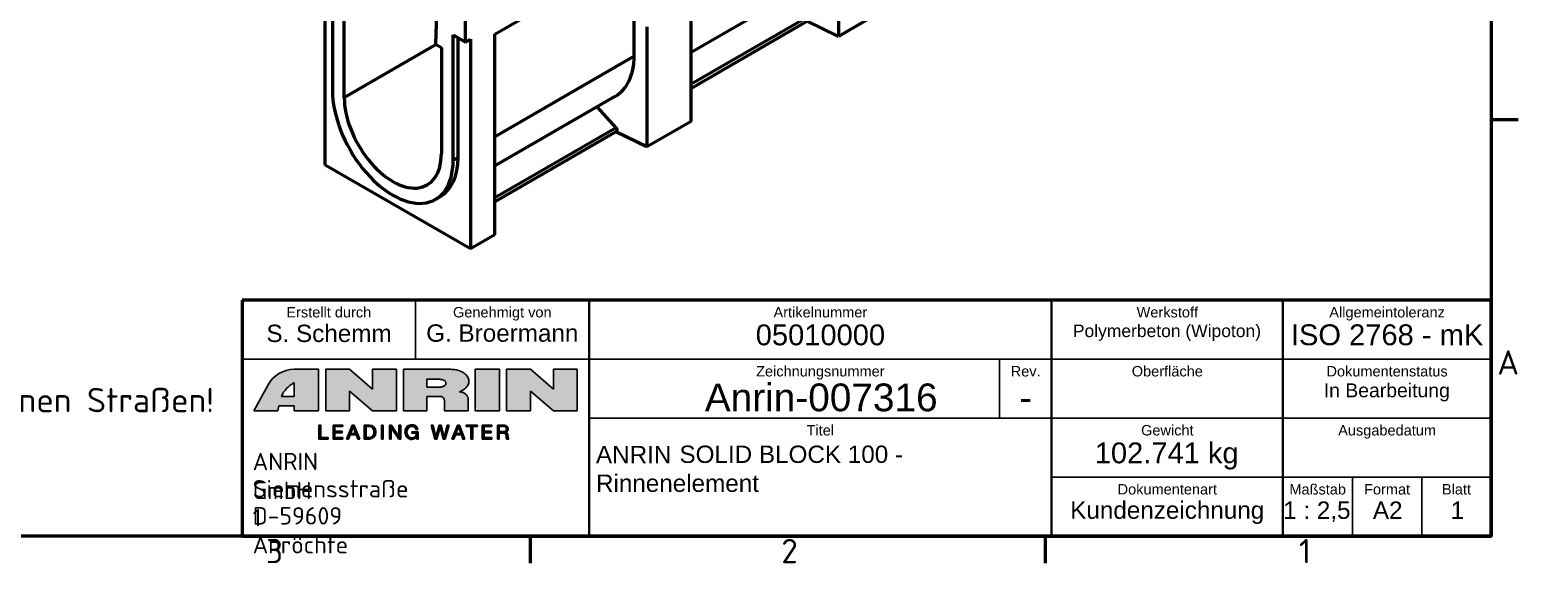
# Model space of a CAD drawing. Header units: millimetres. Extents: x 0 to 1485, y 0 to 1050.
# Drawn here: x 934 to 1470, y 15 to 207 of the extents above; entities that cross this region are included whole.
import ezdxf
from ezdxf.enums import TextEntityAlignment as Align

# ---------------------------------------------------------------- set-up
doc = ezdxf.new("R2010")
doc.units = ezdxf.units.MM
doc.header["$LTSCALE"] = 2.5
doc.layers.get('0').update_dxf_attribs({"lineweight": 50})
for name, color, linetype, lineweight in [('Rahmen (ISO)', 7, 'Continuous', 50), ('Schraffur (ISO)', 7, 'Continuous', 50), ('Sichtbar (ISO)', 7, 'Continuous', 50), ('Sichtbar schmal (ISO)', 7, 'Continuous', 50), ('Skizziergeometrie (ISO)', 7, 'Continuous', 50), ('Symbol (ISO)', 7, 'Continuous', 50), ('Symbole(DIN)', 7, 'Continuous', 50), ('Titel (ISO)', 7, 'Continuous', 50)]:
    doc.layers.add(name, color=color, linetype=linetype, lineweight=lineweight)
doc.styles.add('Aktuell-DIN', font='arial.ttf')
doc.styles.add('Notiztext (DIN)', font='isocpeur.ttf')
doc.styles.add('Textstil36', font='arial.ttf')
doc.styles.add('Textstil50', font='arial.ttf')
doc.styles.add('Textstil53', font='arial.ttf')
doc.styles.add('Textstil60', font='arial.ttf')
doc.styles.add('Textstil94', font='arial.ttf')
doc.styles.add('TXT 3_5', font='isocpeur.ttf')
doc.styles.add('TXT 5_0', font='isocpeur.ttf')

# ---------------------------------------------------------------- blocks, each defined once
blk = doc.blocks.new('Ränder Standardrahmen')
at = {"layer": 'Rahmen (ISO)'}
for p, q in [((584.0000152587891, 70), (587.9000091552734, 70)), ((445.4999923706055, 10), (445.4999923706055, 6.100000143051147)), ((519.7499847412109, 10), (519.7499847412109, 6.100000143051147))]:
    blk.add_line(p, q, dxfattribs=at)
at = {"layer": 'Rahmen (ISO)', "flags": 128}
blk.add_lwpolyline([(10, 10), (10, 410), (584.0000152587891, 410), (584.0000152587891, 10), (10, 10)], dxfattribs=at)
at = {"layer": 'Rahmen (ISO)', "char_height": 3.499999940395355, "attachment_point": 7, "style": 'Notiztext (DIN)'}
for s, insert in [('A', (584.8777254474171, 33.25000002980232)), ('3', (407.4533748340615, 6.100000059604644)), ('2', (481.7033748340615, 6.100000059604644)), ('1', (556.299600776777, 6.100000059604644))]:
    blk.add_mtext(s, dxfattribs=dict(at, insert=insert))
blk = doc.blocks.new('Schriftfelder Kundenzeichnung DE')
at = {"layer": 'Schraffur (ISO)'}
h = blk.add_hatch(color=256, dxfattribs=at)
edge = h.paths.add_edge_path(flags=0)
edge.add_line((108.683909823923, 225.3408427413095), (110.516742063923, 225.3408427413095))
edge.add_line((110.5167420639229, 225.3408427413095), (110.5167420639229, 227.2962102213095))
edge.add_arc((111.2257004586354, 225.8655982654567), 1.59664416, 116.3613146929463, 117.7482226645101)
edge.add_arc((112.3362595360138, 223.7546137413095), 3.981931800000001, 117.7482226645103, 156.5245153357833)
edge = h.paths.add_edge_path()
edge.add_arc((110.5045526805172, 224.9907311013095), 4.26078048, 90, 151.5119102653221)
edge.add_line((106.7596833415043, 227.0230214182844), (104.712935583923, 223.2515115813095))
edge.add_line((104.712935583923, 223.2515115813095), (108.171648543923, 223.2515115813095))
edge.add_line((108.171648543923, 223.2515115813095), (108.2998586025441, 223.9915139013095))
edge.add_line((108.2998586025441, 223.9915139013095), (110.5167420639229, 223.9915139013095))
edge.add_line((110.5167420639229, 223.9915139013095), (110.5167420639229, 223.2515115813095))
edge.add_line((110.5167420639229, 223.2515115813095), (114.045733623923, 223.2515115813095))
edge.add_line((114.045733623923, 223.2515115813095), (114.045733623923, 229.2515115813095))
edge.add_line((114.045733623923, 229.2515115813095), (110.5045526805172, 229.2515115813095))
for points in [[(125.252607783923, 223.2515115813095), (121.817400063923, 223.2515115813095), (118.505964063923, 226.1045144613095), (118.505964063923, 223.2515115813095), (115.070756343923, 223.2515115813095), (115.070756343923, 229.2515115813095), (118.505964063923, 229.2515115813095), (121.817400063923, 226.3985087013095), (121.817400063923, 229.2515115813095), (125.252607783923, 229.2515115813095)], [(140.097968583923, 223.2515115813095), (136.625119383923, 223.2515115813095), (136.625119383923, 229.2515115813095), (140.097968583923, 229.2515115813095)], [(147.869635023923, 229.2515115813095), (151.304842743923, 229.2515115813095), (151.304842743923, 223.2515115813095), (147.869635023923, 223.2515115813095), (144.558199023923, 226.1045144613095), (144.558199023923, 223.2515115813095), (141.122991303923, 223.2515115813095), (141.122991303923, 229.2515115813095), (144.558199023923, 229.2515115813095), (147.869635023923, 226.3985087013095)], [(114.092750823923, 221.2198260213095), (114.092750823923, 219.1891757013095), (115.437950823923, 219.1891757013095), (115.437950823923, 219.4171757013095), (114.362750823923, 219.4171757013095), (114.362750823923, 221.2198260213095)], [(117.539431743923, 220.9918260213095), (117.539431743923, 221.2198260213095), (116.127950823923, 221.2198260213095), (116.127950823923, 219.1891757013095), (117.539431743923, 219.1891757013095), (117.539431743923, 219.4171757013095), (116.399148063923, 219.4171757013095), (116.399148063923, 220.0905008613095), (117.454217463923, 220.0905008613095), (117.454217463923, 220.3185008613095), (116.399148063923, 220.3185008613095), (116.399148063923, 220.9918260213095)], [(123.086601303923, 221.2198260213095), (123.086601303923, 219.1891757013095), (123.356828463923, 219.1891757013095), (123.356828463923, 221.2198260213095)], [(124.262986023923, 221.2198260213095), (124.262986023923, 219.1891757013095), (124.518913143923, 219.1891757013095), (124.518913143923, 220.8277610613095), (125.589754863923, 219.1891757013095), (125.881309503923, 219.1891757013095), (125.881309503923, 221.2198260213095), (125.625382383923, 221.2198260213095), (125.625382383923, 219.5812406613095), (124.5545406639229, 221.2198260213095)], [(132.561861423923, 221.2198260213095), (132.155045343923, 219.5180909013095), (131.699562243923, 221.2198260213095), (131.4071755239229, 221.2198260213095), (130.951692423923, 219.5180909013095), (130.544876343923, 221.2198260213095), (130.268875503923, 221.2198260213095), (130.805499063923, 219.1891757013095), (131.097885783923, 219.1891757013095), (131.553368883923, 220.8909108213095), (132.008851983923, 219.1891757013095), (132.301238703923, 219.1891757013095), (132.837862263923, 221.2198260213095)], [(135.977502663923, 219.1891757013095), (136.247237223923, 219.1891757013095), (136.247237223923, 220.9918260213095), (136.924449183923, 220.9918260213095), (136.924449183923, 221.2198260213095), (135.300290703923, 221.2198260213095), (135.300290703923, 220.9918260213095), (135.977502663923, 220.9918260213095)], [(139.015114863923, 219.1891757013095), (139.015114863923, 219.4171757013095), (137.874831183923, 219.4171757013095), (137.874831183923, 220.0905008613095), (138.929900583923, 220.0905008613095), (138.929900583923, 220.3185008613095), (137.874831183923, 220.3185008613095), (137.874831183923, 220.9918260213095), (139.015114863923, 220.9918260213095), (139.015114863923, 221.2198260213095), (137.603633943923, 221.2198260213095), (137.603633943923, 219.1891757013095)]]:
    blk.add_hatch(color=256, dxfattribs=at).paths.add_polyline_path(points)
h = blk.add_hatch(color=256, dxfattribs=at)
edge = h.paths.add_edge_path(flags=0)
edge.add_line((129.642346503923, 227.8052701413094), (129.642346503923, 226.6901711013095))
edge.add_line((129.642346503923, 226.6901711013095), (131.480023983923, 226.6901711013095))
edge.add_spline(control_points=[(131.480023983923, 226.6901711013095), (131.5318805497063, 226.6916958227884), (131.6305581805931, 226.6945972085825), (131.7834079712094, 226.7187347864066), (131.9456075507691, 226.7621980947508), (132.1091953016572, 226.8344387768472), (132.2411939532879, 226.9285784099501), (132.3403721803921, 227.0402636060593), (132.396135090417, 227.1601969955236), (132.4018507240181, 227.2893400885062), (132.3685830476563, 227.4029543419422), (132.2920363050484, 227.5186120536297), (132.1869485253285, 227.6088157974424), (132.0663152088053, 227.6797835189072), (131.9581459113344, 227.7259415766284), (131.8527252149688, 227.7585600237585), (131.7479852451018, 227.7823689967755), (131.6253257673098, 227.8010784926916), (131.5313444046484, 227.8037896558978), (131.480023983923, 227.8052701413094)], knot_values=[-0.2348443077656115, -0.2348443077656115, -0.2348443077656115, -0.2348443077656115, -0.2192949338551818, -0.2052554725607108, -0.1885299087278163, -0.1690334631389931, -0.1519110800315538, -0.1403572958252844, -0.1244643519458432, -0.1133909403395071, -0.1022811609910772, -0.08951621207976893, -0.07231263734836829, -0.06124997503032472, -0.04759695909511757, -0.03714336058679168, -0.02818110863432662, -0.01538886339449367, 0, 0, 0, 0], degree=3, periodic=0)
edge.add_line((131.480023983923, 227.8052701413094), (129.642346503923, 227.8052701413094))
edge = h.paths.add_edge_path()
edge.add_spline(control_points=[(134.3150813439229, 226.0103985813095), (134.4168598895055, 226.0499850707431), (134.6939340057785, 226.1577522972583), (135.1242053294814, 226.422542312788), (135.5393193016908, 226.8579692208423), (135.7441753496952, 227.4401807852996), (135.6188050910975, 228.067237885474), (135.188165090126, 228.5998506058473), (134.5630450770148, 228.975213475255), (133.8338599334821, 229.208407002818), (133.3252697546637, 229.2368130615507), (133.0621032639229, 229.2515115813095)], knot_values=[0, 0, 0, 0, 0.03273779986462733, 0.08912287864097368, 0.1501897263755084, 0.2100176711255166, 0.2664548752384519, 0.3341424044766891, 0.4091241048504136, 0.4826164910825286, 0.5614219785737962, 0.5614219785737962, 0.5614219785737962, 0.5614219785737962], degree=3, periodic=0)
edge.add_line((133.0621032639229, 229.2515115813095), (126.2776305039229, 229.2515115813095))
edge.add_line((126.277630503923, 229.2515115813095), (126.277630503923, 223.2515115813094))
edge.add_line((126.277630503923, 223.2515115813095), (129.640630143923, 223.2515115813095))
edge.add_line((129.640630143923, 223.2515115813095), (129.640630143923, 225.3408427413095))
edge.add_line((129.640630143923, 225.3408427413095), (131.617366023923, 225.3408427413095))
edge.add_spline(control_points=[(131.617366023923, 225.3408427413095), (131.6488713517749, 225.3391210629297), (131.7096549333692, 225.3357994095647), (131.7990697278204, 225.3095878925087), (131.872281801242, 225.2741947818108), (131.9337235729713, 225.2322818866625), (131.9865197590555, 225.1865581139826), (132.0300926899619, 225.1373930018526), (132.0741991413703, 225.0750696916928), (132.1122919188791, 225.0043523735758), (132.1455681176842, 224.9096097331732), (132.1624950295837, 224.8218552984954), (132.1642300527399, 224.7638858272553), (132.164888943923, 224.7418713813095)], knot_values=[0, 0, 0, 0, 0.009437148749291642, 0.01820719669116636, 0.02774254030071362, 0.03371989700886165, 0.04047332671375441, 0.04864753822361823, 0.05335390803231722, 0.0633642127570237, 0.07261690739271422, 0.08340067882478427, 0.09000333732218208, 0.09000333732218208, 0.09000333732218208, 0.09000333732218208], degree=3, periodic=0)
edge.add_line((132.164888943923, 224.7418713813095), (132.164888943923, 223.2515115813094))
edge.add_line((132.164888943923, 223.2515115813095), (135.600096663923, 223.2515115813095))
edge.add_line((135.600096663923, 223.2515115813095), (135.600096663923, 224.8899704613095))
edge.add_spline(control_points=[(135.600096663923, 224.8899704613095), (135.5969135726795, 224.9497369570432), (135.5914782726407, 225.0517914731497), (135.5554397474652, 225.1884953475542), (135.5074912832181, 225.3128218758276), (135.4394430282167, 225.4367425261486), (135.3534139701515, 225.5517938194365), (135.2404039955451, 225.6704034442483), (135.111628615453, 225.7719278015089), (134.9566551882107, 225.8619626514578), (134.8241544066446, 225.9192584722618), (134.7024348326499, 225.9579576020105), (134.5708608940054, 225.9892465075556), (134.4424725479349, 226.0072562669392), (134.346413905029, 226.0096257119596), (134.3150813439229, 226.0103985813095)], knot_values=[0, 0, 0, 0, 0.01790270397454535, 0.03056983295888588, 0.04221164982264758, 0.057826131227419, 0.07280866371495635, 0.08518183669927369, 0.1068974509930123, 0.1217176774808403, 0.1388591343700172, 0.1500828583150381, 0.1599955145979027, 0.1794151422518301, 0.1888157834339211, 0.1888157834339211, 0.1888157834339211, 0.1888157834339211], degree=3, periodic=0)
h = blk.add_hatch(color=256, dxfattribs=at)
h.paths.add_polyline_path([(119.021969763923, 220.9790897013095), (119.375604997844, 220.0260197013095), (118.6683345300019, 220.0260197013095)], flags=0)
h.paths.add_polyline_path([(118.357824783923, 219.1891757013095), (118.079050503923, 219.1891757013095), (118.872720123923, 221.2198260213095), (119.1712194039229, 221.2198260213095), (119.964889023923, 219.1891757013095), (119.686114743923, 219.1891757013095), (119.4591581092633, 219.8008386213095), (118.5847814185826, 219.8008386213095)])
h = blk.add_hatch(color=256, dxfattribs=at)
edge = h.paths.add_edge_path(flags=0)
edge.add_line((122.022680343923, 220.3187820213095), (122.022680343923, 220.0902197013095))
edge.add_arc((121.344585543923, 220.0902197013095), 0.6780948, -90, 0, ccw=False)
edge.add_line((121.344585543923, 219.4121249013095), (120.888736383923, 219.4121249013095))
edge.add_line((120.888736383923, 219.4121249013095), (120.888736383923, 220.9968768213095))
edge.add_line((120.888736383923, 220.9968768213095), (121.344585543923, 220.9968768213095))
edge.add_arc((121.344585543923, 220.3187820213095), 0.6780948, 0, 90, ccw=False)
edge = h.paths.add_edge_path()
edge.add_line((122.292907503923, 220.2777335013095), (122.292907503923, 220.1312682213095))
edge.add_arc((121.350814983923, 220.1312682213095), 0.9420925200000002, -90, 0, ccw=False)
edge.add_line((121.350814983923, 219.1891757013095), (120.618509223923, 219.1891757013095))
edge.add_line((120.618509223923, 219.1891757013095), (120.618509223923, 221.2198260213095))
edge.add_line((120.618509223923, 221.2198260213095), (121.350814983923, 221.2198260213095))
edge.add_arc((121.350814983923, 220.2777335013095), 0.9420925200000002, 0, 90, ccw=False)
h = blk.add_hatch(color=256, dxfattribs=at)
edge = h.paths.add_edge_path()
edge.add_arc((127.4262397882722, 220.3651757013095), 0.9096000000000004, 108.7548966671923, 155.983844719467)
edge.add_arc((127.807688463923, 220.1952149180556), 1.3272, 155.9838447194682, 187.9914345018063)
edge.add_arc((127.5224852712298, 220.1551757013095), 1.039200000000001, 187.991434501805, 233.7769540661515)
edge.add_arc((127.4381004384694, 220.0399757013095), 0.8964000000000004, 233.7769540661532, 284.14111023393)
edge.add_arc((127.4187510198735, 220.1167757013095), 0.9755999999999999, 284.1411102339305, 316.1812399542431)
edge.add_line((128.1226791656291, 219.4412903013095), (128.193566103923, 219.1891757013095))
edge.add_line((128.193566103923, 219.1891757013095), (128.363966103923, 219.1891757013095))
edge.add_line((128.363966103923, 219.1891757013095), (128.363966103923, 220.2576428613095))
edge.add_line((128.363966103923, 220.2576428613095), (127.473759663923, 220.2576428613095))
edge.add_line((127.473759663923, 220.2576428613095), (127.473759663923, 220.0305529413095))
edge.add_line((127.473759663923, 220.0305529413095), (128.1257988137048, 220.0305529413095))
edge.add_arc((127.4694716349456, 220.0207757013095), 0.6564000000000001, -150.37950396507392, 0.8534663380053757, ccw=False)
edge.add_arc((127.7417420887227, 220.1755757013095), 0.9696000000000005, 148.1617581461661, 209.6204960349263, ccw=False)
edge.add_arc((127.5195022183124, 220.3135757013095), 0.708, 78.44410074413952, 148.1617581461653, ccw=False)
edge.add_arc((127.5550797393053, 220.4875757013095), 0.5304000000000002, 11.53554341040342, 78.44410074413878, ccw=False)
edge.add_line((128.074766103923, 220.5936428613095), (128.324366103923, 220.5936428613095))
edge.add_arc((127.6013750059995, 220.5276135320432), 0.7260000000000002, 5.21823285918623, 65.66421573335826)
edge.add_arc((127.4698379533712, 220.2367757013095), 1.045200000000001, 65.66421573336058, 108.7548966671922)
h = blk.add_hatch(color=256, dxfattribs=at)
h.paths.add_polyline_path([(134.535621877844, 220.0260197013095), (134.181986643923, 220.9790897013095), (133.8283514100019, 220.0260197013095)], flags=0)
h.paths.add_polyline_path([(134.032737003923, 221.2198260213095), (133.239067383923, 219.1891757013095), (133.517841663923, 219.1891757013095), (133.7447982985826, 219.8008386213095), (134.6191749892633, 219.8008386213095), (134.846131623923, 219.1891757013095), (135.124905903923, 219.1891757013095), (134.331236283923, 221.2198260213095)])
h = blk.add_hatch(color=256, dxfattribs=at)
edge = h.paths.add_edge_path(flags=0)
edge.add_line((140.771062743923, 220.9968768213095), (140.066121063923, 220.9968768213095))
edge.add_line((140.066121063923, 220.9968768213095), (140.066121063923, 220.2839815413095))
edge.add_line((140.066121063923, 220.2839815413095), (140.633433783923, 220.2839815413095))
edge.add_arc((140.633433783923, 221.1473537013095), 0.86337216, 270, 289.1620101958619)
edge.add_arc((140.824118943923, 220.5986092605525), 0.2824407600000001, 289.1620101958597, 360)
edge.add_line((141.106559703923, 220.5986092605525), (141.106559703923, 220.6613798613095))
edge.add_arc((140.771062743923, 220.6613798613095), 0.3354969600000001, 0, 90)
edge = h.paths.add_edge_path()
edge.add_line((139.796039943923, 221.2198260213095), (139.796039943923, 219.1891757013095))
edge.add_line((139.796039943923, 219.1891757013095), (140.066121063923, 219.1891757013095))
edge.add_line((140.066121063923, 219.1891757013095), (140.066121063923, 220.0568142213095))
edge.add_line((140.066121063923, 220.0568142213095), (140.757378303923, 220.0568142213095))
edge.add_arc((140.757378303923, 219.7724142213095), 0.2844, 12.877147864535516, 90, ccw=False)
edge.add_arc((138.890345279691, 219.3455902219524), 2.199600000000001, 0.34767452326332204, 12.877147864535289, ccw=False)
edge.add_arc((141.422298663923, 219.3609544686387), 0.3323999999999999, 180.3476745232685, 211.1167275824202)
edge.add_line((141.137725623923, 219.1891757013095), (141.4374325839229, 219.1891757013095))
edge.add_arc((141.810972903923, 219.4630769049109), 0.4632000000000002, 190.0760485959375, 216.2510084252529, ccw=False)
edge.add_arc((143.2228554653303, 219.7139626015817), 1.8972, 181.1097201713741, 190.0760485959349, ccw=False)
edge.add_arc((140.454974703923, 219.6603468330855), 0.8712000000000004, 1.10972017137414, 19.97247768533239)
edge.add_arc((140.977159143923, 219.8501224127102), 0.3156000000000001, 19.97247768533407, 85.20143695251477)
edge.add_arc((140.844616383923, 220.6563195945944), 0.5167545600000002, 287.9134775026913, 363.4992817117508)
edge.add_arc((140.7984608387399, 220.6534971813095), 0.5629963200000003, 3.499281711751236, 81.2837322856036)
edge.add_arc((140.7547331892268, 220.3682773413095), 0.8515486800000001, 81.2837322856041, 90)
edge.add_line((140.7547331892268, 221.2198260213095), (139.796039943923, 221.2198260213095))
at = {"layer": 'Skizziergeometrie (ISO)', "color": 7, "lineweight": 25}
for p, q in [((110.5045526805172, 229.2515115813095), (114.045733623923, 229.2515115813095)), ((114.045733623923, 229.2515115813095), (114.045733623923, 223.2515115813095)), ((115.070756343923, 229.2515115813095), (115.070756343923, 223.2515115813095)), ((118.505964063923, 229.2515115813095), (115.070756343923, 229.2515115813095)), ((121.817400063923, 226.3985087013095), (118.505964063923, 229.2515115813095)), ((125.252607783923, 229.2515115813095), (121.817400063923, 229.2515115813095)), ((121.817400063923, 229.2515115813095), (121.817400063923, 226.3985087013095)), ((125.252607783923, 223.2515115813095), (125.252607783923, 229.2515115813095)), ((126.277630503923, 229.2515115813095), (126.277630503923, 223.2515115813095)), ((133.0621032639229, 229.2515115813095), (126.277630503923, 229.2515115813095)), ((129.642346503923, 227.8052701413094), (131.480023983923, 227.8052701413094)), ((129.642346503923, 226.6901711013095), (129.642346503923, 227.8052701413094)), ((140.097968583923, 229.2515115813095), (136.625119383923, 229.2515115813095)), ((136.625119383923, 229.2515115813095), (136.625119383923, 223.2515115813095)), ((140.097968583923, 223.2515115813095), (140.097968583923, 229.2515115813095)), ((144.558199023923, 229.2515115813095), (141.122991303923, 229.2515115813095)), ((141.122991303923, 229.2515115813095), (141.122991303923, 223.2515115813095)), ((147.869635023923, 226.3985087013095), (144.558199023923, 229.2515115813095)), ((147.869635023923, 229.2515115813095), (147.869635023923, 226.3985087013095)), ((151.304842743923, 229.2515115813095), (147.869635023923, 229.2515115813095)), ((151.304842743923, 223.2515115813095), (151.304842743923, 229.2515115813095)), ((106.7596833415043, 227.0230214182844), (104.712935583923, 223.2515115813095)), ((110.5167420639229, 225.3408427413095), (108.683909823923, 225.3408427413095)), ((110.5167420639229, 227.2962102213095), (110.5167420639229, 225.3408427413095)), ((118.505964063923, 226.1045144613095), (121.817400063923, 223.2515115813095)), ((118.505964063923, 223.2515115813095), (118.505964063923, 226.1045144613095)), ((129.640630143923, 223.2515115813095), (129.640630143923, 225.3408427413095)), ((129.640630143923, 225.3408427413095), (131.617366023923, 225.3408427413095)), ((131.480023983923, 226.6901711013095), (129.642346503923, 226.6901711013095)), ((144.558199023923, 223.2515115813095), (144.558199023923, 226.1045144613095)), ((144.558199023923, 226.1045144613095), (147.869635023923, 223.2515115813095)), ((104.712935583923, 223.2515115813095), (108.171648543923, 223.2515115813095)), ((108.2998586025441, 223.9915139013095), (108.171648543923, 223.2515115813095)), ((108.2998586025441, 223.9915139013095), (110.5167420639229, 223.9915139013095)), ((110.5167420639229, 223.9915139013095), (110.5167420639229, 223.2515115813095)), ((110.5167420639229, 223.2515115813095), (114.045733623923, 223.2515115813095)), ((115.070756343923, 223.2515115813095), (118.505964063923, 223.2515115813095)), ((121.817400063923, 223.2515115813095), (125.252607783923, 223.2515115813095)), ((126.277630503923, 223.2515115813095), (129.640630143923, 223.2515115813095)), ((132.164888943923, 224.7418713813095), (132.164888943923, 223.2515115813095)), ((132.164888943923, 223.2515115813095), (135.600096663923, 223.2515115813095)), ((135.600096663923, 223.2515115813095), (135.600096663923, 224.8899704613095)), ((136.625119383923, 223.2515115813095), (140.097968583923, 223.2515115813095)), ((141.122991303923, 223.2515115813095), (144.558199023923, 223.2515115813095)), ((147.869635023923, 223.2515115813095), (151.304842743923, 223.2515115813095)), ((114.362750823923, 221.2198260213095), (114.092750823923, 221.2198260213095)), ((114.092750823923, 221.2198260213095), (114.092750823923, 219.1891757013095)), ((114.362750823923, 219.4171757013095), (114.362750823923, 221.2198260213095)), ((116.127950823923, 221.2198260213095), (116.127950823923, 219.1891757013095)), ((117.539431743923, 221.2198260213095), (116.127950823923, 221.2198260213095)), ((116.399148063923, 220.9918260213095), (117.539431743923, 220.9918260213095)), ((116.399148063923, 220.3185008613095), (116.399148063923, 220.9918260213095)), ((117.539431743923, 220.9918260213095), (117.539431743923, 221.2198260213095)), ((118.872720123923, 221.2198260213095), (118.079050503923, 219.1891757013095)), ((118.6683345300019, 220.0260197013095), (119.021969763923, 220.9790897013095)), ((119.1712194039229, 221.2198260213095), (118.872720123923, 221.2198260213095)), ((119.021969763923, 220.9790897013095), (119.375604997844, 220.0260197013095)), ((119.964889023923, 219.1891757013095), (119.1712194039229, 221.2198260213095)), ((120.618509223923, 221.2198260213095), (121.350814983923, 221.2198260213095)), ((120.618509223923, 221.2198260213095), (120.618509223923, 219.1891757013095)), ((120.888736383923, 220.9968768213095), (121.344585543923, 220.9968768213095)), ((120.888736383923, 219.4121249013095), (120.888736383923, 220.9968768213095)), ((123.086601303923, 221.2198260213095), (123.086601303923, 219.1891757013095)), ((123.356828463923, 221.2198260213095), (123.086601303923, 221.2198260213095)), ((123.356828463923, 219.1891757013095), (123.356828463923, 221.2198260213095)), ((124.262986023923, 221.2198260213095), (124.262986023923, 219.1891757013095)), ((124.5545406639229, 221.2198260213095), (124.262986023923, 221.2198260213095)), ((125.625382383923, 219.5812406613095), (124.5545406639229, 221.2198260213095)), ((125.881309503923, 221.2198260213095), (125.625382383923, 221.2198260213095)), ((125.625382383923, 221.2198260213095), (125.625382383923, 219.5812406613095)), ((125.881309503923, 219.1891757013095), (125.881309503923, 221.2198260213095)), ((130.268875503923, 221.2198260213095), (130.805499063923, 219.1891757013095)), ((130.544876343923, 221.2198260213095), (130.268875503923, 221.2198260213095)), ((130.951692423923, 219.5180909013095), (130.544876343923, 221.2198260213095)), ((131.4071755239229, 221.2198260213095), (130.951692423923, 219.5180909013095)), ((131.699562243923, 221.2198260213095), (131.4071755239229, 221.2198260213095)), ((132.155045343923, 219.5180909013095), (131.699562243923, 221.2198260213095)), ((132.561861423923, 221.2198260213095), (132.155045343923, 219.5180909013095)), ((132.301238703923, 219.1891757013095), (132.837862263923, 221.2198260213095)), ((132.837862263923, 221.2198260213095), (132.561861423923, 221.2198260213095)), ((134.032737003923, 221.2198260213095), (133.239067383923, 219.1891757013095)), ((133.8283514100019, 220.0260197013095), (134.181986643923, 220.9790897013095)), ((134.331236283923, 221.2198260213095), (134.032737003923, 221.2198260213095)), ((134.181986643923, 220.9790897013095), (134.535621877844, 220.0260197013095)), ((135.124905903923, 219.1891757013095), (134.331236283923, 221.2198260213095)), ((135.300290703923, 221.2198260213095), (135.300290703923, 220.9918260213095)), ((136.924449183923, 221.2198260213095), (135.300290703923, 221.2198260213095)), ((135.300290703923, 220.9918260213095), (135.977502663923, 220.9918260213095)), ((135.977502663923, 220.9918260213095), (135.977502663923, 219.1891757013095)), ((136.247237223923, 219.1891757013095), (136.247237223923, 220.9918260213095)), ((136.247237223923, 220.9918260213095), (136.924449183923, 220.9918260213095)), ((136.924449183923, 220.9918260213095), (136.924449183923, 221.2198260213095)), ((137.603633943923, 221.2198260213095), (137.603633943923, 219.1891757013095)), ((139.015114863923, 221.2198260213095), (137.603633943923, 221.2198260213095)), ((137.874831183923, 220.3185008613095), (137.874831183923, 220.9918260213095)), ((137.874831183923, 220.9918260213095), (139.015114863923, 220.9918260213095)), ((139.015114863923, 220.9918260213095), (139.015114863923, 221.2198260213095)), ((139.796039943923, 221.2198260213095), (139.796039943923, 219.1891757013095)), ((139.796039943923, 221.2198260213095), (140.7547331892268, 221.2198260213095)), ((140.066121063923, 220.2839815413095), (140.066121063923, 220.9968768213095)), ((140.771062743923, 220.9968768213095), (140.066121063923, 220.9968768213095)), ((114.092750823923, 219.1891757013095), (115.437950823923, 219.1891757013095)), ((115.437950823923, 219.4171757013095), (114.362750823923, 219.4171757013095)), ((115.437950823923, 219.1891757013095), (115.437950823923, 219.4171757013095)), ((116.127950823923, 219.1891757013095), (117.539431743923, 219.1891757013095)), ((117.454217463923, 220.3185008613095), (116.399148063923, 220.3185008613095)), ((116.399148063923, 220.0905008613095), (117.454217463923, 220.0905008613095)), ((116.399148063923, 219.4171757013095), (116.399148063923, 220.0905008613095)), ((117.539431743923, 219.4171757013095), (116.399148063923, 219.4171757013095)), ((117.454217463923, 220.0905008613095), (117.454217463923, 220.3185008613095)), ((117.539431743923, 219.1891757013095), (117.539431743923, 219.4171757013095)), ((118.079050503923, 219.1891757013095), (118.357824783923, 219.1891757013095)), ((118.357824783923, 219.1891757013095), (118.5847814185826, 219.8008386213095)), ((118.5847814185826, 219.8008386213095), (119.4591581092633, 219.8008386213095)), ((119.375604997844, 220.0260197013095), (118.6683345300019, 220.0260197013095)), ((119.4591581092633, 219.8008386213095), (119.686114743923, 219.1891757013095)), ((119.686114743923, 219.1891757013095), (119.964889023923, 219.1891757013095)), ((120.618509223923, 219.1891757013095), (121.350814983923, 219.1891757013095)), ((121.344585543923, 219.4121249013095), (120.888736383923, 219.4121249013095)), ((122.022680343923, 220.3187820213095), (122.022680343923, 220.0902197013095)), ((122.292907503923, 220.2777335013095), (122.292907503923, 220.2045008613095)), ((122.292907503923, 220.1312682213095), (122.292907503923, 220.2045008613095)), ((123.086601303923, 219.1891757013095), (123.356828463923, 219.1891757013095)), ((124.262986023923, 219.1891757013095), (124.518913143923, 219.1891757013095)), ((124.518913143923, 220.8277610613095), (125.589754863923, 219.1891757013095)), ((124.518913143923, 219.1891757013095), (124.518913143923, 220.8277610613095)), ((125.589754863923, 219.1891757013095), (125.881309503923, 219.1891757013095)), ((128.363966103923, 220.2576428613095), (127.473759663923, 220.2576428613095)), ((127.473759663923, 220.2576428613095), (127.473759663923, 220.0305529413095)), ((127.473759663923, 220.0305529413095), (128.1257988137048, 220.0305529413095)), ((128.074766103923, 220.5936428613095), (128.324366103923, 220.5936428613095)), ((128.1226791656291, 219.4412903013095), (128.193566103923, 219.1891757013095)), ((128.193566103923, 219.1891757013095), (128.363966103923, 219.1891757013095)), ((128.363966103923, 219.1891757013095), (128.363966103923, 220.2576428613095)), ((130.805499063923, 219.1891757013095), (131.097885783923, 219.1891757013095)), ((131.097885783923, 219.1891757013095), (131.553368883923, 220.8909108213095)), ((131.553368883923, 220.8909108213095), (132.008851983923, 219.1891757013095)), ((132.008851983923, 219.1891757013095), (132.301238703923, 219.1891757013095)), ((133.239067383923, 219.1891757013095), (133.517841663923, 219.1891757013095)), ((133.517841663923, 219.1891757013095), (133.7447982985826, 219.8008386213095)), ((134.6191749892633, 219.8008386213095), (133.7447982985826, 219.8008386213095)), ((134.535621877844, 220.0260197013095), (133.8283514100019, 220.0260197013095)), ((134.6191749892633, 219.8008386213095), (134.846131623923, 219.1891757013095)), ((134.846131623923, 219.1891757013095), (135.124905903923, 219.1891757013095)), ((135.977502663923, 219.1891757013095), (136.247237223923, 219.1891757013095)), ((137.603633943923, 219.1891757013095), (139.015114863923, 219.1891757013095)), ((138.929900583923, 220.3185008613095), (137.874831183923, 220.3185008613095)), ((137.874831183923, 219.4171757013095), (137.874831183923, 220.0905008613095)), ((137.874831183923, 220.0905008613095), (138.929900583923, 220.0905008613095)), ((139.015114863923, 219.4171757013095), (137.874831183923, 219.4171757013095)), ((138.929900583923, 220.0905008613095), (138.929900583923, 220.3185008613095)), ((139.015114863923, 219.1891757013095), (139.015114863923, 219.4171757013095)), ((139.796039943923, 219.1891757013095), (140.066121063923, 219.1891757013095)), ((140.633433783923, 220.2839815413095), (140.066121063923, 220.2839815413095)), ((140.066121063923, 219.1891757013095), (140.066121063923, 220.0568142213095)), ((140.066121063923, 220.0568142213095), (140.757378303923, 220.0568142213095)), ((141.106559703923, 220.6613798613095), (141.106559703923, 220.5986092605525)), ((141.137725623923, 219.1891757013095), (141.437432583923, 219.1891757013095))]:
    blk.add_line(p, q, dxfattribs=at)
for centre, radius, start, end in [((110.5045526805172, 224.9907311013095), 4.26078048, 90, 151.5119102653221), ((112.3362595360138, 223.7546137413095), 3.981931800000001, 117.7482226645103, 156.5245153357833), ((111.2257004586354, 225.8655982654567), 1.59664416, 116.3613146929463, 117.7482226645107), ((121.344585543923, 220.3187820213095), 0.6780948, 0, 90), ((121.350814983923, 220.2777335013095), 0.9420925200000002, 0, 90), ((127.4262397882722, 220.3651757013095), 0.9096000000000003, 108.7548966671923, 155.983844719467), ((127.5195022183124, 220.3135757013095), 0.708, 78.44410074413948, 148.1617581461653), ((127.4698379533712, 220.2367757013095), 1.0452, 65.66421573336058, 108.7548966671922), ((127.5550797393053, 220.4875757013095), 0.5304000000000001, 11.53554341040343, 78.44410074413803), ((127.6013750059995, 220.5276135320432), 0.7260000000000001, 5.21823285918623, 65.66421573335954), ((140.7547331892268, 220.3682773413095), 0.8515486800000001, 81.28373228560291, 90), ((140.771062743923, 220.6613798613095), 0.3354969600000001, 0, 90), ((140.7984608387399, 220.6534971813095), 0.5629963200000001, 3.499281711751236, 81.28373228560307), ((121.344585543923, 220.0902197013095), 0.6780948, 270, 0), ((121.350814983923, 220.1312682213095), 0.9420925200000002, 270, 0), ((127.807688463923, 220.1952149180556), 1.3272, 155.9838447194682, 187.9914345018063), ((127.5224852712298, 220.1551757013095), 1.0392, 187.9914345018049, 233.7769540661515), ((127.7417420887227, 220.1755757013095), 0.9696000000000004, 148.1617581461661, 209.6204960349263), ((127.4694716349456, 220.0207757013095), 0.6564000000000002, 209.620496034926, 0.8534663380054042), ((127.4381004384694, 220.0399757013095), 0.8964000000000001, 233.7769540661532, 284.1411102339306), ((127.4187510198735, 220.1167757013095), 0.9756, 284.1411102339305, 316.1812399542453), ((140.633433783923, 221.1473537013095), 0.86337216, 270, 289.1620101958619), ((140.757378303923, 219.7724142213095), 0.2844, 12.87714786453554, 90), ((140.824118943923, 220.5986092605525), 0.2824407600000001, 289.1620101958597, 0), ((140.844616383923, 220.6563195945944), 0.5167545600000001, 287.9134775026913, 3.499281711750788), ((140.977159143923, 219.8501224127102), 0.3156000000000001, 19.97247768533407, 85.20143695251102), ((138.890345279691, 219.3455902219524), 2.1996, 0.3476745232632531, 12.8771478645354), ((141.422298663923, 219.3609544686387), 0.3324, 180.3476745232684, 211.1167275824202), ((140.454974703923, 219.6603468330855), 0.8712000000000002, 1.10972017137414, 19.97247768533498), ((143.2228554653303, 219.7139626015817), 1.897200000000001, 181.1097201713741, 190.0760485959349), ((141.810972903923, 219.4630769049109), 0.4632000000000001, 190.0760485959374, 216.2510084252529)]:
    blk.add_arc(centre, radius, start, end, dxfattribs=at)
for points in [[(131.480023983923, 227.8052701413094), (131.6337114573302, 227.7974042545105), (131.7602543934786, 227.778668216014), (131.8476103684736, 227.7586399949592), (131.9474376584851, 227.7276192866132), (132.0727895797133, 227.6735140164714), (132.1679057855395, 227.6170236885778), (132.2965136999456, 227.5027595091251), (132.3654462706314, 227.3953225845159), (132.3957536732886, 227.2884386237863), (132.3909585201203, 227.1778083794296), (132.3269342643267, 227.0323454591179), (132.2511889104856, 226.9451007783633), (132.1130863736701, 226.843881760126), (131.9354261898252, 226.7635823321329), (131.7740744651306, 226.7195361121942), (131.6353101601302, 226.6982026876764), (131.480023983923, 226.6901711013095)], [(133.0621032639229, 229.2515115813095), (133.8462557746336, 229.1731832606335), (134.5467567336024, 228.9508963066916), (135.1805291676098, 228.5501993626232), (135.5884603104999, 228.0100583216921), (135.6915455727778, 227.4551806509307), (135.5056253722709, 226.8865226022367), (135.0966282800945, 226.4330500365676), (134.6174821356491, 226.1358183371737), (134.3150813439229, 226.0103985813095)], [(131.617366023923, 225.3408427413095), (131.7113174548353, 225.3319485701201), (131.7957290500455, 225.3081566243327), (131.881511213711, 225.2665189230023), (131.9309256235622, 225.2328871609209), (131.9819957731823, 225.1886975569888), (132.0362716725853, 225.1275755468387), (132.0634713555392, 225.0891676189483), (132.1109898819901, 225.0010619453961), (132.1418554303675, 224.9138349213411), (132.1615692363428, 224.8078144587696), (132.164888943923, 224.7418713813095)], [(134.3150813439229, 226.0103985813095), (134.4090228658445, 226.0069063152109), (134.6014678914223, 225.9808850555933), (134.6978822143886, 225.9578556442858), (134.8048405013295, 225.9238391369095), (134.9621127026067, 225.8556598942196), (135.090192730592, 225.7810983911076), (135.2604374112249, 225.6462891216501), (135.3457206480241, 225.5566436505373), (135.4353090299954, 225.4365538933147), (135.5102236484788, 225.2995538827619), (135.5522722654606, 225.190994664826), (135.5834603626697, 225.0682228510287), (135.600096663923, 224.8899704613095)]]:
    blk.add_spline(points, degree=3, dxfattribs=at)
at = {"layer": 'Titel (ISO)', "lineweight": 50}
for p, q in [((283.008889163923, 239.2203436413095), (103.008889163923, 239.2203436413095)), ((103.008889163923, 239.2203436413095), (103.008889163923, 205.2203436413095)), ((283.008889163923, 205.2203436413095), (283.008889163923, 239.2203436413095)), ((103.008889163923, 205.2203436413095), (283.008889163923, 205.2203436413095))]:
    blk.add_line(p, q, dxfattribs=at)
at = {"layer": 'Titel (ISO)', "lineweight": 25}
for p, q in [((128.008889163923, 239.2203436413095), (128.008889163923, 230.7203436413095)), ((103.008889163923, 230.7203436413095), (283.008889163923, 230.7203436413095)), ((212.1755558305896, 230.7203436413095), (212.1755558305896, 222.2203436413095)), ((153.008889163923, 222.2203436413095), (283.008889163923, 222.2203436413095)), ((219.6755558305896, 213.7203436413095), (283.008889163923, 213.7203436413095)), ((263.008889163923, 213.7203436413095), (263.008889163923, 205.2203436413095)), ((273.008889163923, 213.7203436413095), (273.008889163923, 205.2203436413095))]:
    blk.add_line(p, q, dxfattribs=at)
at = {"layer": 'Titel (ISO)', "lineweight": 35}
for p, q in [((153.008889163923, 239.2203436413095), (153.008889163923, 205.2203436413095)), ((219.6755558305896, 239.2203436413095), (219.6755558305896, 205.2203436413095)), ((253.008889163923, 239.2203436413095), (253.008889163923, 205.2203436413095))]:
    blk.add_line(p, q, dxfattribs=at)
at = {"layer": 'Symbole(DIN)', "color": 7, "style": 'Aktuell-DIN'}
for s, insert, char_height, attachment_point in [('\\fArial|b0|i0;Erstellt durch', (115.508889163923, 238.2203436413095), 1.500000059604645, 2), ('\\fArial|b0|i0;Genehmigt von', (140.508889163923, 238.2203436413095), 1.500000059604645, 2), ('\\fArial|b0|i0;Artikelnummer', (186.3422224972563, 238.2203436413095), 1.500000059604645, 2), ('\\fArial|b0|i0;Werkstoff', (236.3422224972563, 238.2203436413095), 1.500000059604645, 2), ('\\fArial|b0|i0;Allgemeintoleranz', (268.008889163923, 238.2203436413095), 1.500000059604645, 2), ('\\fArial|b0|i0;Zeichnungsnummer', (186.3422224972563, 229.7203436413095), 1.500000059604645, 2), ('\\fArial|b0|i0;Oberfläche', (236.3422224972563, 229.7203436413095), 1.500000059604645, 2), ('\\fArial|b0|i0;Dokumentenstatus', (268.008889163923, 229.7203436413095), 1.500000059604645, 2), ('\\fArial|b0|i0;Titel', (186.3422224972563, 221.2203436413095), 1.500000059604645, 2), ('\\fArial|b0|i0;Gewicht', (236.3422224972563, 221.2203436413095), 1.500000059604645, 2), ('\\fArial|b0|i0;Ausgabedatum', (268.008889163923, 221.2203436413095), 1.500000059604645, 2), ('\\fArial|b0|i0; ', (164.8777913703438, 218.7203436413095), 3.00000011920929, 1), ('\\fArial|b0|i0;Dokumentenart', (236.3422224972563, 212.7203436413095), 1.500000059604645, 2), ('\\fArial|b0|i0;Maßstab', (258.008889163923, 212.7203436413095), 1.500000059604645, 2), ('\\fArial|b0|i0;Format', (268.008889163923, 212.7203436413095), 1.500000059604645, 2), ('\\fArial|b0|i0;Blatt', (278.008889163923, 212.7203436413095), 1.500000059604645, 2)]:
    blk.add_mtext(s, dxfattribs=dict(at, insert=insert, char_height=char_height, attachment_point=attachment_point))
for s, insert, char_height, width, attachment_point in [('\\fArial|b0|i0;G. Broermann', (140.508889163923, 235.7203436413095), 2.5, 21.93025827407837, 2), ('\\fArial|b0|i0;ISO 2768 - mK', (268.008889163923, 235.7203436413095), 3.00000011920929, 27.71570205688477, 2), ('\\fArial|b0|i0;ANRIN', (154.0088891639229, 218.2203435221002), 2.5, 10.8689022064209, 1), ('\\fArial|b0|i0;SOLID BLOCK 100 - ', (166.0416638507363, 218.2641696253106), 2.5, 33.19169044494629, 1), ('\\fArial|b0|i0;Rinnenelement', (154.0088891639229, 214.094391993551), 2.5, 23.48704099655151, 1)]:
    blk.add_mtext(s, dxfattribs=dict(at, insert=insert, char_height=char_height, width=width, attachment_point=attachment_point))
at = {"layer": 'Symbole(DIN)', "color": 179, "insert": (215.9255558305896, 229.7203436413095), "char_height": 1.500000059604645, "attachment_point": 2, "style": 'Aktuell-DIN'}
blk.add_mtext('\\fArial|b0|i0;Rev.', dxfattribs=at)
at = {"layer": 'Symbole(DIN)', "color": 7}
for tag, p, height, style in [('AUTOR_001', (106.5184389592845, 233.1777106263027), 2.5, 'Textstil36'), ('Artikelnummer_001', (177.0321948421795, 232.7080652132904), 3.00000011920929, 'Textstil60'), ('MATERIAL_001', (222.7341728432878, 233.8896477977592), 1.800000071525574, 'Textstil94'), ('BAUTEILNUMMER_001', (169.6942004210778, 223.2039725036983), 4.000000059604645, 'Textstil53'), ('REVISIONSNUMMER_001', (214.9937686407158, 223.2203435817049), 4.000000059604645, 'Textstil53'), ('VaultStatus_001', (258.8847416882627, 225.2203436115072), 2.000000029802322, 'Textstil50'), ('MASSE\\P3;_001', (225.8841729684575, 215.7080652132903), 3.00000011920929, 'Textstil60'), ('Dokumentenart_001', (222.3492143117174, 207.7203436413094), 2.5, 'Textstil36'), ('Anfänglicher_Ansichtsmaßstab_001', (253.0344689729271, 207.7101117177078), 2.5, 'Textstil36'), ('Blattgröße_001', (265.965062424496, 207.7101117177078), 2.5, 'Textstil36'), ('Blattnummer_001', (277.1681661079884, 207.7101117177078), 2.5, 'Textstil36')]:
    blk.add_attdef(tag, p, '', height=height, dxfattribs=dict(at, style=style))
for tag, height, style, p in [('Oberfläche', 2.5, 'Textstil36', (236.3422224972563, 227.2203436413095)), ('GENEHM.DAT._KONSTR.', 3.00000011920929, 'Textstil60', (268.008889163923, 218.7203436413095))]:
    blk.add_attdef(tag, text='', height=height, dxfattribs=dict(at, style=style)).set_placement(p, align=Align.TOP_CENTER)
at = {"layer": 'Titel (ISO)', "char_height": 2.5, "attachment_point": 1, "style": 'TXT 5_0'}
for s, insert, width in [('\\fISOCPEUR|b0|i0;ANRIN GmbH', (104.5403373575877, 217.2203436413095), 16.91164970397949), ('\\fISOCPEUR|b0|i0;Siemensstraße 1', (104.5403373575877, 213.2959991612718), 21.75723314285278), ('\\fISOCPEUR|b0|i0;D-59609 Anröchte', (104.5403373575877, 209.3951105990694), 23.94448757171631)]:
    blk.add_mtext(s, dxfattribs=dict(at, insert=insert, width=width))

msp = doc.modelspace()

# ---------------------------------------------------------------- linework, layer by layer
at = {"layer": 'Sichtbar (ISO)'}
for p, q in [((1224.827677557181, 248.1665636717255), (1224.827677557181, 204.939570562871)), ((1101.083990849535, 205.7560671437986), (1155.884766391493, 237.395309654748)), ((1039.919254276899, 158.6033895952225), (1039.919254276899, 232.0880818787178)), ((1042.570904706349, 230.5571507894784), (1042.570904706349, 185.4457146932215)), ((1080.540855125758, 229.0476042169089), (1079.71364924321, 202.1725562947942)), ((1046.813545393468, 182.9962249504383), (1046.813545393468, 221.1674401088095)), ((1090.477389131737, 202.8983291105516), (1090.477389131737, 224.5354885051364)), ((1213.231839329454, 223.0738646847402), (1171.79466896819, 199.1501032222081)), ((1171.79466896819, 174.3209487780812), (1171.79466896819, 217.5479418869358)), ((1151.270942740837, 197.7850470410687), (1151.270942740837, 211.4613647716081)), ((1213.839729284619, 210.5018767395574), (1171.79466896819, 186.2271498477731)), ((1224.827677557181, 204.939570562871), (1213.614503007939, 210.3718422880877)), ((1240.737580133879, 214.1251570983079), (1224.827677557181, 204.939570562871)), ((1086.057971749321, 160.3384448296939), (1086.057971749321, 205.4498809259508)), ((1086.057971749321, 205.4498809259508), (1090.477389131737, 202.8983291105516)), ((1087.825738702288, 161.3590655558536), (1087.825738702288, 204.4292601997911)), ((1090.477389131737, 202.8983291105516), (1092.245156084704, 203.9189498367113)), ((1092.245156084704, 203.9189498367113), (1092.245156084704, 128.3930161008966)), ((1101.083990849535, 133.4961197316949), (1101.083990849535, 205.7560671437986)), ((1155.884766391493, 208.3623553514989), (1155.884766391493, 165.1353622426443)), ((1079.71364924321, 202.1725562947942), (1081.815331062202, 200.9591497308483)), ((1081.815331062202, 200.9591497308483), (1081.815331062202, 162.7879345724771)), ((1144.288928163766, 183.2696563645135), (1101.083990849535, 158.3252741758218)), ((1144.737559091389, 172.0592792060106), (1137.889496661417, 179.574942863972)), ((1171.79466896819, 174.3209487780812), (1155.884766391493, 165.1353622426443)), ((1144.896818118931, 170.6976684193307), (1101.083990849536, 145.4023208013868)), ((1155.884766391493, 165.1353622426443), (1144.671591842251, 170.5676339678612)), ((1092.245156084704, 128.3930161008966), (1039.919254276899, 158.6033895952225)), ((1079.689438227835, 146.2617985950862), (1081.457205180801, 147.2824193212459)), ((1101.083990849535, 133.4961197316949), (1092.245156084704, 128.3930161008966))]:
    msp.add_line(p, q, dxfattribs=at)
for centre, major_axis, ratio, start_param, end_param in [((1127.432853879114, 209.3335140285463), (17.708529621915, -25.5234101372533), 0.6252356963650262, 6.231240533627706, 7.016638697025156), ((1064.314438227835, 172.8920797614577), (15.3750000000016, -26.6302811663706), 0.5773502691896255, 3.926990816987002, 7.068583470576796), ((1064.314438227835, 172.8920797614577), (12.375, -21.43412874366486), 0.5773502691896257, 3.926990816987242, 7.068583470577036), ((1144.353073787168, 171.5384380213963), (0.5712428910295162, -0.8233358108791391), 0.6252356963650261, 6.23124053362757, 8.06383624822174), ((1066.082205180801, 173.9127004876173), (15.37499999999999, -26.63028116637149), 0.5773502691896257, 4.221137604256603e-15, 0.7853981633974543)]:
    msp.add_ellipse(centre, major_axis=major_axis, ratio=ratio, start_param=start_param, end_param=end_param, dxfattribs=at)
at = {"layer": 'Sichtbar schmal (ISO)'}
for p, q in [((1213.680470257078, 211.8634875262373), (1171.79466896819, 187.6807088768751)), ((1046.813545393468, 182.9962249504383), (1079.870787413939, 202.0818325296239)), ((1151.270942740837, 197.7850470410687), (1101.083990849535, 168.8095968568191)), ((1144.737559091389, 172.0592792060106), (1101.083990849536, 146.8558798304888)), ((1086.057971749321, 160.3384448296939), (1087.825738702288, 161.3590655558536))]:
    msp.add_line(p, q, dxfattribs=at)

# ---------------------------------------------------------------- block references
at = {"xscale": 2.5, "yscale": 2.5, "zscale": 2.5}
msp.add_blockref('Ränder Standardrahmen', (0, 0), dxfattribs=at)
msp.add_blockref('Schriftfelder Kundenzeichnung DE', (752.4777770901926, -488.0508591032738), dxfattribs=at).add_auto_attribs({'Anfänglicher_Ansichtsmaßstab_001': '1 : 2,5', 'Blattgröße_001': 'A2', 'Blattnummer_001': '1', 'VaultStatus_001': 'In Bearbeitung', 'MATERIAL_001': 'Polymerbeton (Wipoton)', 'MASSE\\P3;_001': '102.741 kg', 'Artikelnummer_001': '05010000', 'BAUTEILNUMMER_001': 'Anrin-007316', 'AUTOR_001': 'S. Schemm', 'REVISIONSNUMMER_001': '-', 'Dokumentenart_001': 'Kundenzeichnung'})

# ---------------------------------------------------------------- texts
at = {"layer": 'Symbol (ISO)', "insert": (999.8937889042844, 78.36605765340852), "char_height": 8.749999850988388, "width": 411.9399070739746, "attachment_point": 3, "style": 'TXT 3_5'}
msp.add_mtext('\\fISOCPEUR|b0|i0;Nicht freigegeben für die Querentwässerung von stark befahrenen Straßen!', dxfattribs=at)

doc.saveas('drawing.dxf')
